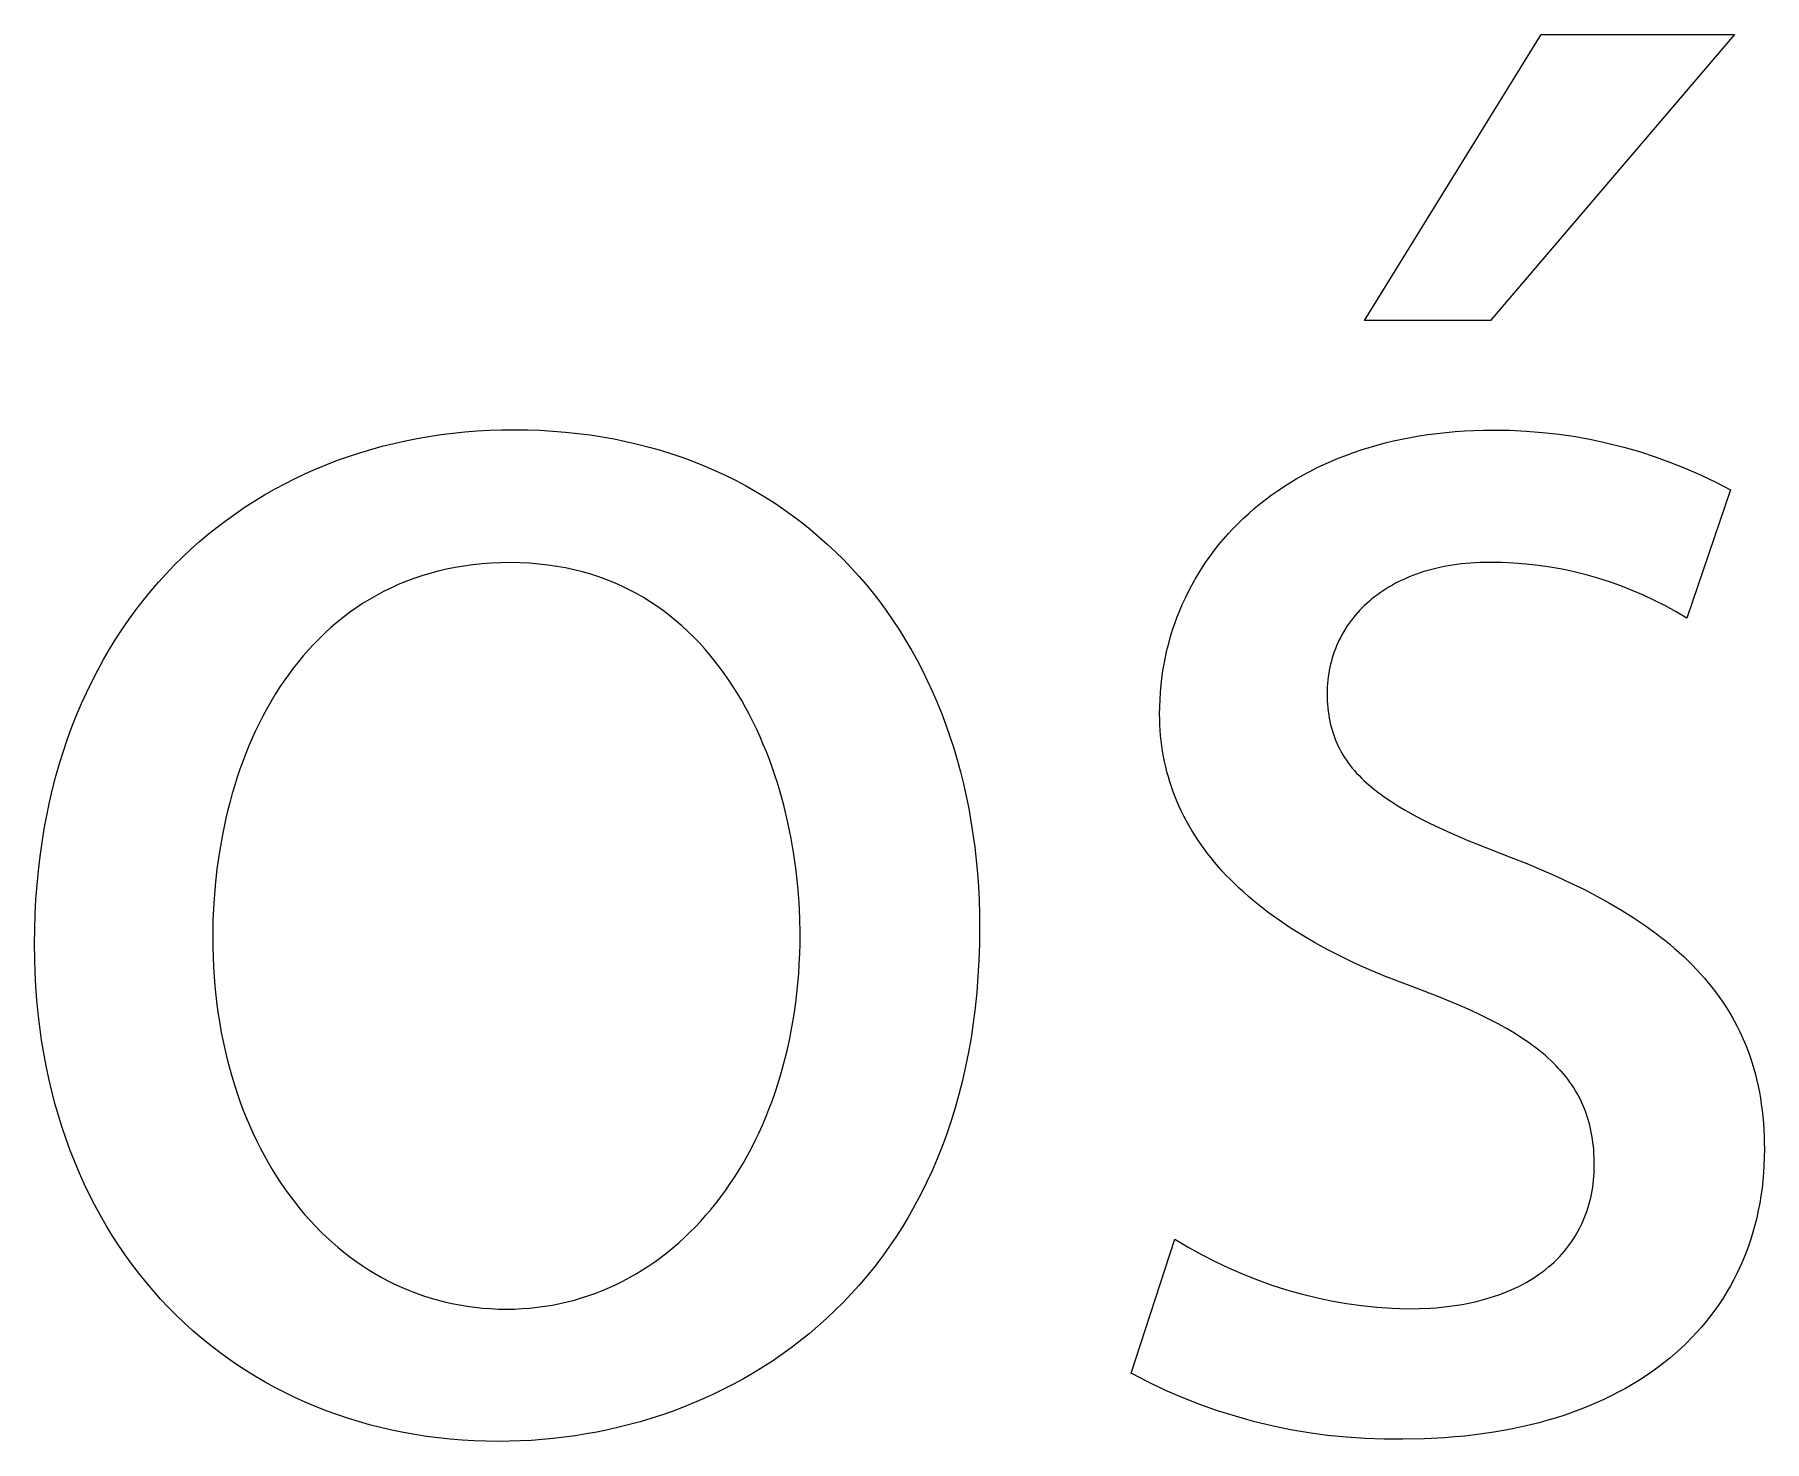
# Model space of a CAD drawing. Header units: millimetres. Extents: x 1348 to 6197, y -150 to 3238.
# Drawn here: x 4979.43 to 5021.46, y -69.18 to -35.01 of the extents above; entities that cross this region are included whole.
import ezdxf

# ---------------------------------------------------------------- set-up
doc = ezdxf.new("R2010")
doc.units = ezdxf.units.MM
doc.header["$MEASUREMENT"] = 0
doc.layers.add('Domyślny', color=7, linetype='Continuous', true_color=0x000000)

msp = doc.modelspace()

# ---------------------------------------------------------------- linework, layer by layer
at = {"layer": 'Domyślny', "color": 18, "lineweight": 15, "true_color": 0x000000}
for p, q in [((5011.744, -41.951), (5016.039, -35.007)), ((5020.738, -35.007), (5014.812, -41.951)), ((5016.039, -35.007), (5020.738, -35.007)), ((5014.812, -41.951), (5011.744, -41.951)), ((4987.88, -45.008), (4988.159, -44.939)), ((4988.159, -44.939), (4988.441, -44.876)), ((4988.441, -44.876), (4988.726, -44.819)), ((4988.726, -44.819), (4989.013, -44.77)), ((4989.013, -44.77), (4989.303, -44.726)), ((4989.303, -44.726), (4989.595, -44.69)), ((4989.595, -44.69), (4989.89, -44.659)), ((4989.89, -44.659), (4990.187, -44.636)), ((4990.187, -44.636), (4990.486, -44.619)), ((4990.486, -44.619), (4990.787, -44.609)), ((4990.787, -44.609), (4991.09, -44.606)), ((4991.09, -44.606), (4991.405, -44.609)), ((4991.405, -44.609), (4991.717, -44.62)), ((4991.717, -44.62), (4992.025, -44.638)), ((4992.025, -44.638), (4992.33, -44.662)), ((4992.33, -44.662), (4992.631, -44.694)), ((4992.631, -44.694), (4992.929, -44.733)), ((4992.929, -44.733), (4993.223, -44.778)), ((4993.223, -44.778), (4993.514, -44.831)), ((4993.514, -44.831), (4993.801, -44.889)), ((4993.801, -44.889), (4994.085, -44.955)), ((4994.085, -44.955), (4994.364, -45.027)), ((5012.053, -44.98), (5012.251, -44.928)), ((5012.251, -44.928), (5012.453, -44.879)), ((5012.453, -44.879), (5012.658, -44.834)), ((5012.658, -44.834), (5012.866, -44.793)), ((5012.866, -44.793), (5013.077, -44.757)), ((5013.077, -44.757), (5013.291, -44.724)), ((5013.291, -44.724), (5013.509, -44.695)), ((5013.509, -44.695), (5013.729, -44.671)), ((5013.729, -44.671), (5013.952, -44.651)), ((5013.952, -44.651), (5014.179, -44.636)), ((5014.179, -44.636), (5014.408, -44.624)), ((5014.408, -44.624), (5014.641, -44.618)), ((5014.641, -44.618), (5014.876, -44.615)), ((5014.876, -44.615), (5015.277, -44.62)), ((5015.277, -44.62), (5015.677, -44.638)), ((5015.677, -44.638), (5016.076, -44.67)), ((5016.076, -44.67), (5016.474, -44.715)), ((5016.474, -44.715), (5016.871, -44.773)), ((5016.871, -44.773), (5017.265, -44.845)), ((5017.265, -44.845), (5017.656, -44.93)), ((5017.656, -44.93), (5018.045, -45.028)), ((4986.53, -45.45), (4986.794, -45.349)), ((4986.794, -45.349), (4987.061, -45.254)), ((4987.061, -45.254), (4987.331, -45.166)), ((4987.331, -45.166), (4987.604, -45.084)), ((4987.604, -45.084), (4987.88, -45.008)), ((4994.364, -45.027), (4994.64, -45.106)), ((4994.64, -45.106), (4994.912, -45.191)), ((4994.912, -45.191), (4995.18, -45.283)), ((4995.18, -45.283), (4995.444, -45.381)), ((4995.444, -45.381), (4995.704, -45.485)), ((5010.757, -45.453), (5010.932, -45.375)), ((5010.932, -45.375), (5011.11, -45.3)), ((5011.11, -45.3), (5011.292, -45.229)), ((5011.292, -45.229), (5011.478, -45.161)), ((5011.478, -45.161), (5011.666, -45.097)), ((5011.666, -45.097), (5011.858, -45.037)), ((5011.858, -45.037), (5012.053, -44.98)), ((5018.045, -45.028), (5018.43, -45.139)), ((5018.43, -45.139), (5018.81, -45.262)), ((5018.81, -45.262), (5019.187, -45.399)), ((4985.51, -45.917), (4985.76, -45.791)), ((4985.76, -45.791), (4986.013, -45.671)), ((4986.013, -45.671), (4986.27, -45.558)), ((4986.27, -45.558), (4986.53, -45.45)), ((4995.704, -45.485), (4995.96, -45.595)), ((4995.96, -45.595), (4996.212, -45.712)), ((4996.212, -45.712), (4996.46, -45.835)), ((5009.933, -45.896), (5010.09, -45.801)), ((5010.09, -45.801), (5010.252, -45.709)), ((5010.252, -45.709), (5010.417, -45.62)), ((5010.417, -45.62), (5010.585, -45.535)), ((5010.585, -45.535), (5010.757, -45.453)), ((5019.187, -45.399), (5019.559, -45.548)), ((5019.559, -45.548), (5019.925, -45.709)), ((5019.925, -45.709), (5020.286, -45.883)), ((4984.783, -46.332), (4985.022, -46.188)), ((4985.022, -46.188), (4985.264, -46.049)), ((4985.264, -46.049), (4985.51, -45.917)), ((4996.46, -45.835), (4996.703, -45.963)), ((4996.703, -45.963), (4996.942, -46.098)), ((4996.942, -46.098), (4997.177, -46.239)), ((5009.337, -46.307), (5009.48, -46.199)), ((5009.48, -46.199), (5009.627, -46.095)), ((5009.627, -46.095), (5009.778, -45.994)), ((5009.778, -45.994), (5009.933, -45.896)), ((5020.641, -46.069), (5019.576, -49.185)), ((5020.286, -45.883), (5020.641, -46.069)), ((4984.092, -46.801), (4984.318, -46.639)), ((4984.318, -46.639), (4984.549, -46.482)), ((4984.549, -46.482), (4984.783, -46.332)), ((4997.177, -46.239), (4997.407, -46.385)), ((4997.407, -46.385), (4997.633, -46.538)), ((4997.633, -46.538), (4997.855, -46.696)), ((5008.799, -46.765), (5008.928, -46.646)), ((5008.928, -46.646), (5009.061, -46.53)), ((5009.061, -46.53), (5009.197, -46.417)), ((5009.197, -46.417), (5009.337, -46.307)), ((4983.653, -47.144), (4983.87, -46.97)), ((4983.87, -46.97), (4984.092, -46.801)), ((4997.855, -46.696), (4998.071, -46.86)), ((4998.071, -46.86), (4998.284, -47.029)), ((4998.284, -47.029), (4998.491, -47.204)), ((5008.435, -47.137), (5008.552, -47.01)), ((5008.552, -47.01), (5008.674, -46.886)), ((5008.674, -46.886), (5008.799, -46.765)), ((4983.23, -47.51), (4983.439, -47.324)), ((4983.439, -47.324), (4983.653, -47.144)), ((4998.491, -47.204), (4998.694, -47.384)), ((4998.694, -47.384), (4998.892, -47.57)), ((5008.105, -47.532), (5008.211, -47.398)), ((5008.211, -47.398), (5008.321, -47.266)), ((5008.321, -47.266), (5008.435, -47.137)), ((4982.632, -48.103), (4982.827, -47.9)), ((4982.827, -47.9), (4983.026, -47.702)), ((4983.026, -47.702), (4983.23, -47.51)), ((4990.082, -47.889), (4989.864, -47.918)), ((4990.304, -47.865), (4990.082, -47.889)), ((4990.53, -47.849), (4990.304, -47.865)), ((4990.759, -47.839), (4990.53, -47.849)), ((4990.994, -47.835), (4990.759, -47.839)), ((4991.228, -47.839), (4990.994, -47.835)), ((4991.458, -47.85), (4991.228, -47.839)), ((4991.684, -47.868), (4991.458, -47.85)), ((4991.906, -47.893), (4991.684, -47.868)), ((4992.122, -47.925), (4991.906, -47.893)), ((4998.892, -47.57), (4999.085, -47.762)), ((4999.085, -47.762), (4999.273, -47.958)), ((5007.809, -47.948), (5007.904, -47.807)), ((5007.904, -47.807), (5008.002, -47.668)), ((5008.002, -47.668), (5008.105, -47.532)), ((5013.783, -47.912), (5013.68, -47.931)), ((5013.887, -47.895), (5013.783, -47.912)), ((5013.993, -47.879), (5013.887, -47.895)), ((5014.1, -47.866), (5013.993, -47.879)), ((5014.209, -47.855), (5014.1, -47.866)), ((5014.32, -47.845), (5014.209, -47.855)), ((5014.433, -47.838), (5014.32, -47.845)), ((5014.547, -47.833), (5014.433, -47.838)), ((5014.662, -47.83), (5014.547, -47.833)), ((5014.78, -47.829), (5014.662, -47.83)), ((5015.077, -47.832), (5014.78, -47.829)), ((5015.373, -47.845), (5015.077, -47.832)), ((5015.67, -47.868), (5015.373, -47.845)), ((5015.965, -47.901), (5015.67, -47.868)), ((5016.259, -47.943), (5015.965, -47.901)), ((4982.257, -48.527), (4982.442, -48.312)), ((4982.442, -48.312), (4982.632, -48.103)), ((4988.455, -48.294), (4988.27, -48.37)), ((4988.644, -48.223), (4988.455, -48.294)), ((4988.838, -48.157), (4988.644, -48.223)), ((4989.035, -48.098), (4988.838, -48.157)), ((4989.236, -48.044), (4989.035, -48.098)), ((4989.442, -47.996), (4989.236, -48.044)), ((4989.651, -47.954), (4989.442, -47.996)), ((4989.864, -47.918), (4989.651, -47.954)), ((4992.335, -47.963), (4992.122, -47.925)), ((4992.543, -48.008), (4992.335, -47.963)), ((4992.747, -48.059), (4992.543, -48.008)), ((4992.947, -48.117), (4992.747, -48.059)), ((4993.142, -48.181), (4992.947, -48.117)), ((4993.333, -48.251), (4993.142, -48.181)), ((4993.52, -48.326), (4993.333, -48.251)), ((4993.703, -48.408), (4993.52, -48.326)), ((4999.273, -47.958), (4999.457, -48.16)), ((4999.457, -48.16), (4999.635, -48.367)), ((5007.55, -48.384), (5007.632, -48.237)), ((5007.632, -48.237), (5007.719, -48.091)), ((5007.719, -48.091), (5007.809, -47.948)), ((5012.504, -48.337), (5012.426, -48.38)), ((5012.584, -48.296), (5012.504, -48.337)), ((5012.666, -48.257), (5012.584, -48.296)), ((5012.749, -48.219), (5012.666, -48.257)), ((5012.835, -48.182), (5012.749, -48.219)), ((5012.922, -48.147), (5012.835, -48.182)), ((5013.011, -48.114), (5012.922, -48.147)), ((5013.101, -48.083), (5013.011, -48.114)), ((5013.193, -48.053), (5013.101, -48.083)), ((5013.287, -48.025), (5013.193, -48.053)), ((5013.383, -47.999), (5013.287, -48.025)), ((5013.48, -47.974), (5013.383, -47.999)), ((5013.58, -47.952), (5013.48, -47.974)), ((5013.68, -47.931), (5013.58, -47.952)), ((5016.551, -47.995), (5016.259, -47.943)), ((5016.842, -48.057), (5016.551, -47.995)), ((5017.13, -48.128), (5016.842, -48.057)), ((5017.416, -48.209), (5017.13, -48.128)), ((5017.699, -48.299), (5017.416, -48.209)), ((5017.979, -48.399), (5017.699, -48.299)), ((4981.902, -48.974), (4982.077, -48.748)), ((4982.077, -48.748), (4982.257, -48.527)), ((4987.568, -48.729), (4987.403, -48.831)), ((4987.738, -48.631), (4987.568, -48.729)), ((4987.911, -48.539), (4987.738, -48.631)), ((4988.088, -48.452), (4987.911, -48.539)), ((4988.27, -48.37), (4988.088, -48.452)), ((4993.881, -48.495), (4993.703, -48.408)), ((4994.056, -48.587), (4993.881, -48.495)), ((4994.226, -48.684), (4994.056, -48.587)), ((4994.392, -48.787), (4994.226, -48.684)), ((4999.635, -48.367), (4999.808, -48.58)), ((4999.808, -48.58), (4999.977, -48.797)), ((5007.326, -48.839), (5007.396, -48.686)), ((5007.396, -48.686), (5007.471, -48.534)), ((5007.471, -48.534), (5007.55, -48.384)), ((5011.929, -48.718), (5011.865, -48.771)), ((5011.994, -48.665), (5011.929, -48.718)), ((5012.062, -48.614), (5011.994, -48.665)), ((5012.131, -48.565), (5012.062, -48.614)), ((5012.202, -48.516), (5012.131, -48.565)), ((5012.275, -48.469), (5012.202, -48.516)), ((5012.349, -48.424), (5012.275, -48.469)), ((5012.426, -48.38), (5012.349, -48.424)), ((5018.255, -48.508), (5017.979, -48.399)), ((5018.528, -48.626), (5018.255, -48.508)), ((5018.797, -48.752), (5018.528, -48.626)), ((5019.061, -48.888), (5018.797, -48.752)), ((4981.732, -49.206), (4981.902, -48.974)), ((4986.929, -49.166), (4986.779, -49.287)), ((4987.083, -49.05), (4986.929, -49.166)), ((4987.241, -48.938), (4987.083, -49.05)), ((4987.403, -48.831), (4987.241, -48.938)), ((4994.554, -48.895), (4994.392, -48.787)), ((4994.712, -49.008), (4994.554, -48.895)), ((4994.866, -49.125), (4994.712, -49.008)), ((4995.016, -49.247), (4994.866, -49.125)), ((4999.977, -48.797), (5000.14, -49.019)), ((5000.14, -49.019), (5000.297, -49.246)), ((5007.139, -49.31), (5007.197, -49.151)), ((5007.197, -49.151), (5007.26, -48.994)), ((5007.26, -48.994), (5007.326, -48.839)), ((5011.521, -49.119), (5011.471, -49.181)), ((5011.574, -49.058), (5011.521, -49.119)), ((5011.628, -48.998), (5011.574, -49.058)), ((5011.685, -48.94), (5011.628, -48.998)), ((5011.743, -48.882), (5011.685, -48.94)), ((5011.803, -48.826), (5011.743, -48.882)), ((5011.865, -48.771), (5011.803, -48.826)), ((5019.321, -49.032), (5019.061, -48.888)), ((5019.576, -49.185), (5019.321, -49.032)), ((4981.409, -49.687), (4981.568, -49.444)), ((4981.568, -49.444), (4981.732, -49.206)), ((4986.491, -49.542), (4986.352, -49.675)), ((4986.633, -49.412), (4986.491, -49.542)), ((4986.779, -49.287), (4986.633, -49.412)), ((4995.162, -49.373), (4995.016, -49.247)), ((4995.304, -49.504), (4995.162, -49.373)), ((4995.442, -49.639), (4995.304, -49.504)), ((5000.297, -49.246), (5000.45, -49.479)), ((5000.45, -49.479), (5000.597, -49.716)), ((5007.035, -49.633), (5007.085, -49.471)), ((5007.085, -49.471), (5007.139, -49.31)), ((5011.207, -49.574), (5011.169, -49.643)), ((5011.246, -49.506), (5011.207, -49.574)), ((5011.287, -49.439), (5011.246, -49.506)), ((5011.33, -49.373), (5011.287, -49.439)), ((5011.375, -49.308), (5011.33, -49.373)), ((5011.422, -49.244), (5011.375, -49.308)), ((5011.471, -49.181), (5011.422, -49.244)), ((4981.107, -50.189), (4981.255, -49.935)), ((4981.255, -49.935), (4981.409, -49.687)), ((4986.086, -49.955), (4985.959, -50.1)), ((4986.217, -49.813), (4986.086, -49.955)), ((4986.352, -49.675), (4986.217, -49.813)), ((4995.577, -49.778), (4995.442, -49.639)), ((4995.707, -49.92), (4995.577, -49.778)), ((4995.833, -50.067), (4995.707, -49.92)), ((5000.597, -49.716), (5000.739, -49.958)), ((5000.739, -49.958), (5000.876, -50.204)), ((5006.911, -50.129), (5006.948, -49.962)), ((5006.948, -49.962), (5006.99, -49.797)), ((5006.99, -49.797), (5007.035, -49.633)), ((5011.013, -50.001), (5010.987, -50.075)), ((5011.04, -49.928), (5011.013, -50.001)), ((5011.069, -49.855), (5011.04, -49.928)), ((5011.101, -49.784), (5011.069, -49.855)), ((5011.134, -49.713), (5011.101, -49.784)), ((5011.169, -49.643), (5011.134, -49.713)), ((4980.965, -50.449), (4981.107, -50.189)), ((4985.715, -50.402), (4985.599, -50.558)), ((4985.835, -50.249), (4985.715, -50.402)), ((4985.959, -50.1), (4985.835, -50.249)), ((4995.956, -50.217), (4995.833, -50.067)), ((4996.075, -50.371), (4995.956, -50.217)), ((4996.19, -50.528), (4996.075, -50.371)), ((5000.876, -50.204), (5001.006, -50.455)), ((5006.85, -50.467), (5006.878, -50.298)), ((5006.878, -50.298), (5006.911, -50.129)), ((5010.905, -50.377), (5010.89, -50.454)), ((5010.923, -50.301), (5010.905, -50.377)), ((5010.942, -50.225), (5010.923, -50.301)), ((5010.964, -50.149), (5010.942, -50.225)), ((5010.987, -50.075), (5010.964, -50.149)), ((4980.697, -50.984), (4980.828, -50.713)), ((4980.828, -50.713), (4980.965, -50.449)), ((4985.487, -50.718), (4985.378, -50.88)), ((4985.599, -50.558), (4985.487, -50.718)), ((4996.302, -50.688), (4996.19, -50.528)), ((4996.409, -50.851), (4996.302, -50.688)), ((4996.513, -51.017), (4996.409, -50.851)), ((5001.006, -50.455), (5001.132, -50.711)), ((5001.132, -50.711), (5001.252, -50.971)), ((5006.79, -50.984), (5006.806, -50.81)), ((5006.806, -50.81), (5006.826, -50.638)), ((5006.826, -50.638), (5006.85, -50.467)), ((5010.844, -50.849), (5010.84, -50.929)), ((5010.849, -50.769), (5010.844, -50.849)), ((5010.856, -50.689), (5010.849, -50.769)), ((5010.865, -50.611), (5010.856, -50.689)), ((5010.877, -50.532), (5010.865, -50.611)), ((5010.89, -50.454), (5010.877, -50.532)), ((4980.453, -51.54), (4980.572, -51.259)), ((4980.572, -51.259), (4980.697, -50.984)), ((4985.172, -51.215), (4985.074, -51.387)), ((4985.273, -51.046), (4985.172, -51.215)), ((4985.378, -50.88), (4985.273, -51.046)), ((4996.613, -51.186), (4996.513, -51.017)), ((4996.71, -51.357), (4996.613, -51.186)), ((5001.252, -50.971), (5001.366, -51.236)), ((5001.366, -51.236), (5001.474, -51.505)), ((5006.772, -51.334), (5006.779, -51.158)), ((5006.779, -51.158), (5006.79, -50.984)), ((5010.84, -50.929), (5010.839, -51.01)), ((5010.839, -51.01), (5010.84, -51.101)), ((5010.84, -51.101), (5010.844, -51.19)), ((5010.844, -51.19), (5010.849, -51.278)), ((5010.849, -51.278), (5010.856, -51.364)), ((4980.34, -51.827), (4980.453, -51.54)), ((4984.98, -51.562), (4984.89, -51.74)), ((4985.074, -51.387), (4984.98, -51.562)), ((4996.803, -51.531), (4996.71, -51.357)), ((4996.892, -51.707), (4996.803, -51.531)), ((5001.474, -51.505), (5001.577, -51.779)), ((5006.77, -51.51), (5006.772, -51.334)), ((5006.772, -51.642), (5006.77, -51.51)), ((5006.776, -51.773), (5006.772, -51.642)), ((5010.856, -51.364), (5010.866, -51.449)), ((5010.866, -51.449), (5010.877, -51.532)), ((5010.877, -51.532), (5010.891, -51.614)), ((5010.891, -51.614), (5010.906, -51.695)), ((5010.906, -51.695), (5010.924, -51.774)), ((4980.133, -52.415), (4980.234, -52.118)), ((4980.234, -52.118), (4980.34, -51.827)), ((4984.72, -52.102), (4984.64, -52.287)), ((4984.803, -51.92), (4984.72, -52.102)), ((4984.89, -51.74), (4984.803, -51.92)), ((4996.978, -51.886), (4996.892, -51.707)), ((4997.06, -52.067), (4996.978, -51.886)), ((4997.139, -52.249), (4997.06, -52.067)), ((5001.577, -51.779), (5001.674, -52.057)), ((5001.674, -52.057), (5001.765, -52.339)), ((5006.783, -51.902), (5006.776, -51.773)), ((5006.793, -52.032), (5006.783, -51.902)), ((5006.807, -52.16), (5006.793, -52.032)), ((5010.924, -51.774), (5010.944, -51.852)), ((5010.944, -51.852), (5010.966, -51.928)), ((5010.966, -51.928), (5010.991, -52.004)), ((5010.991, -52.004), (5011.017, -52.078)), ((5011.017, -52.078), (5011.046, -52.151)), ((4980.039, -52.717), (4980.133, -52.415)), ((4984.564, -52.475), (4984.491, -52.664)), ((4984.64, -52.287), (4984.564, -52.475)), ((4997.214, -52.433), (4997.139, -52.249)), ((4997.286, -52.619), (4997.214, -52.433)), ((5001.765, -52.339), (5001.85, -52.625)), ((5006.823, -52.288), (5006.807, -52.16)), ((5006.842, -52.415), (5006.823, -52.288)), ((5006.864, -52.541), (5006.842, -52.415)), ((5006.889, -52.667), (5006.864, -52.541)), ((5011.046, -52.151), (5011.076, -52.223)), ((5011.076, -52.223), (5011.109, -52.294)), ((5011.109, -52.294), (5011.144, -52.364)), ((5011.144, -52.364), (5011.181, -52.432)), ((5011.181, -52.432), (5011.221, -52.5)), ((5011.221, -52.5), (5011.262, -52.567)), ((4979.951, -53.024), (4980.039, -52.717)), ((4984.422, -52.855), (4984.357, -53.049)), ((4984.491, -52.664), (4984.422, -52.855)), ((4997.354, -52.807), (4997.286, -52.619)), ((4997.419, -52.996), (4997.354, -52.807)), ((5001.85, -52.625), (5001.929, -52.916)), ((5001.929, -52.916), (5002.002, -53.21)), ((5006.917, -52.792), (5006.889, -52.667)), ((5006.947, -52.916), (5006.917, -52.792)), ((5006.981, -53.039), (5006.947, -52.916)), ((5011.262, -52.567), (5011.306, -52.632)), ((5011.306, -52.632), (5011.352, -52.697)), ((5011.352, -52.697), (5011.4, -52.761)), ((5011.4, -52.761), (5011.45, -52.824)), ((5011.45, -52.824), (5011.502, -52.886)), ((5011.502, -52.886), (5011.557, -52.948)), ((5011.557, -52.948), (5011.614, -53.008)), ((4979.795, -53.654), (4979.87, -53.337)), ((4979.87, -53.337), (4979.951, -53.024)), ((4984.295, -53.244), (4984.236, -53.441)), ((4984.357, -53.049), (4984.295, -53.244)), ((4997.481, -53.186), (4997.419, -52.996)), ((4997.539, -53.377), (4997.481, -53.186)), ((4997.645, -53.762), (4997.539, -53.377)), ((5002.002, -53.21), (5002.069, -53.509)), ((5007.018, -53.162), (5006.981, -53.039)), ((5007.058, -53.283), (5007.018, -53.162)), ((5007.101, -53.404), (5007.058, -53.283)), ((5011.614, -53.008), (5011.673, -53.068)), ((5011.673, -53.068), (5011.734, -53.127)), ((5011.734, -53.127), (5011.798, -53.186)), ((5011.798, -53.186), (5011.863, -53.244)), ((5011.863, -53.244), (5011.931, -53.301)), ((5011.931, -53.301), (5012.002, -53.358)), ((5012.002, -53.358), (5012.074, -53.414)), ((4979.727, -53.977), (4979.795, -53.654)), ((4984.181, -53.639), (4984.129, -53.839)), ((4984.236, -53.441), (4984.181, -53.639)), ((4997.738, -54.15), (4997.645, -53.762)), ((5002.069, -53.509), (5002.13, -53.811)), ((5007.147, -53.524), (5007.101, -53.404)), ((5007.195, -53.643), (5007.147, -53.524)), ((5007.247, -53.762), (5007.195, -53.643)), ((5007.302, -53.879), (5007.247, -53.762)), ((5012.074, -53.414), (5012.149, -53.469)), ((5012.149, -53.469), (5012.226, -53.524)), ((5012.226, -53.524), (5012.386, -53.633)), ((5012.386, -53.633), (5012.556, -53.741)), ((5012.556, -53.741), (5012.735, -53.847)), ((4979.666, -54.305), (4979.727, -53.977)), ((4984.081, -54.041), (4983.995, -54.447)), ((4984.129, -53.839), (4984.081, -54.041)), ((4997.817, -54.539), (4997.738, -54.15)), ((5002.13, -53.811), (5002.185, -54.118)), ((5002.185, -54.118), (5002.234, -54.428)), ((5007.36, -53.996), (5007.302, -53.879)), ((5007.421, -54.112), (5007.36, -53.996)), ((5007.485, -54.227), (5007.421, -54.112)), ((5012.735, -53.847), (5012.923, -53.952)), ((5012.923, -53.952), (5013.12, -54.056)), ((5013.12, -54.056), (5013.326, -54.16)), ((5013.326, -54.16), (5013.766, -54.366)), ((4979.565, -54.975), (4979.612, -54.637)), ((4979.612, -54.637), (4979.666, -54.305)), ((4983.995, -54.447), (4983.923, -54.858)), ((4997.884, -54.929), (4997.817, -54.539)), ((5002.234, -54.428), (5002.276, -54.742)), ((5007.552, -54.341), (5007.485, -54.227)), ((5007.622, -54.454), (5007.552, -54.341)), ((5007.695, -54.567), (5007.622, -54.454)), ((5007.771, -54.678), (5007.695, -54.567)), ((5013.766, -54.366), (5014.244, -54.573)), ((5014.244, -54.573), (5015.312, -54.998)), ((4979.524, -55.318), (4979.565, -54.975)), ((4983.923, -54.858), (4983.863, -55.272)), ((4997.939, -55.318), (4997.884, -54.929)), ((5002.276, -54.742), (5002.312, -55.059)), ((5002.312, -55.059), (5002.341, -55.38)), ((5007.85, -54.789), (5007.771, -54.678)), ((5007.932, -54.898), (5007.85, -54.789)), ((5008.018, -55.007), (5007.932, -54.898)), ((5008.106, -55.115), (5008.018, -55.007)), ((5015.312, -54.998), (5015.688, -55.147)), ((4979.491, -55.665), (4979.524, -55.318)), ((4983.863, -55.272), (4983.818, -55.688)), ((4997.981, -55.705), (4997.939, -55.318)), ((5002.341, -55.38), (5002.364, -55.705)), ((5008.197, -55.222), (5008.106, -55.115)), ((5008.292, -55.327), (5008.197, -55.222)), ((5008.39, -55.432), (5008.292, -55.327)), ((5008.491, -55.536), (5008.39, -55.432)), ((5015.688, -55.147), (5016.052, -55.298)), ((5016.052, -55.298), (5016.404, -55.452)), ((5016.404, -55.452), (5016.745, -55.61)), ((4979.465, -56.018), (4979.491, -55.665)), ((4983.818, -55.688), (4983.785, -56.106)), ((4998.011, -56.09), (4997.981, -55.705)), ((5002.364, -55.705), (5002.381, -56.034)), ((5008.594, -55.639), (5008.491, -55.536)), ((5008.701, -55.741), (5008.594, -55.639)), ((5008.812, -55.842), (5008.701, -55.741)), ((5008.925, -55.942), (5008.812, -55.842)), ((5016.745, -55.61), (5017.074, -55.771)), ((5017.074, -55.771), (5017.391, -55.935)), ((4979.447, -56.375), (4979.465, -56.018)), ((4983.785, -56.106), (4983.766, -56.524)), ((4998.028, -56.47), (4998.011, -56.09)), ((5002.381, -56.034), (5002.391, -56.365)), ((5009.041, -56.041), (5008.925, -55.942)), ((5009.161, -56.139), (5009.041, -56.041)), ((5009.283, -56.236), (5009.161, -56.139)), ((5009.409, -56.332), (5009.283, -56.236)), ((5017.391, -55.935), (5017.697, -56.104)), ((5017.697, -56.104), (5017.99, -56.276)), ((5017.99, -56.276), (5018.272, -56.453)), ((4979.432, -57.104), (4979.435, -56.737)), ((4979.435, -56.737), (4979.447, -56.375)), ((4983.766, -56.524), (4983.759, -56.943)), ((4998.034, -56.846), (4998.028, -56.47)), ((5002.394, -56.7), (5002.39, -57.104)), ((5002.391, -56.365), (5002.394, -56.7)), ((5009.67, -56.521), (5009.409, -56.332)), ((5009.944, -56.705), (5009.67, -56.521)), ((5010.231, -56.885), (5009.944, -56.705)), ((5018.272, -56.453), (5018.543, -56.634)), ((5018.543, -56.634), (5018.801, -56.82)), ((4979.435, -57.45), (4979.432, -57.104)), ((4983.759, -56.943), (4983.761, -57.182)), ((4998.025, -57.338), (4998.032, -57.093)), ((4998.032, -57.093), (4998.034, -56.846)), ((5002.39, -57.104), (5002.377, -57.501)), ((5010.53, -57.061), (5010.231, -56.885)), ((5010.842, -57.233), (5010.53, -57.061)), ((5018.801, -56.82), (5018.926, -56.914)), ((5018.926, -56.914), (5019.047, -57.01)), ((5019.047, -57.01), (5019.166, -57.107)), ((5019.166, -57.107), (5019.282, -57.205)), ((4979.446, -57.791), (4979.435, -57.45)), ((4983.761, -57.182), (4983.768, -57.42)), ((4983.768, -57.42), (4983.779, -57.656)), ((4997.999, -57.821), (4998.014, -57.581)), ((4998.014, -57.581), (4998.025, -57.338)), ((5002.377, -57.501), (5002.355, -57.89)), ((5011.167, -57.399), (5010.842, -57.233)), ((5011.505, -57.562), (5011.167, -57.399)), ((5011.856, -57.719), (5011.505, -57.562)), ((5019.282, -57.205), (5019.395, -57.305)), ((5019.395, -57.305), (5019.505, -57.406)), ((5019.505, -57.406), (5019.612, -57.508)), ((5019.612, -57.508), (5019.716, -57.611)), ((4979.464, -58.128), (4979.446, -57.791)), ((4983.779, -57.656), (4983.793, -57.89)), ((4983.793, -57.89), (4983.813, -58.122)), ((4997.979, -58.059), (4997.999, -57.821)), ((5002.355, -57.89), (5002.325, -58.272)), ((5012.22, -57.872), (5011.856, -57.719)), ((5012.597, -58.02), (5012.22, -57.872)), ((5019.716, -57.611), (5019.817, -57.716)), ((5019.817, -57.716), (5019.915, -57.822)), ((5019.915, -57.822), (5020.01, -57.93)), ((5020.01, -57.93), (5020.102, -58.039)), ((4979.488, -58.461), (4979.464, -58.128)), ((4983.813, -58.122), (4983.836, -58.352)), ((4983.836, -58.352), (4983.863, -58.58)), ((4997.927, -58.528), (4997.955, -58.295)), ((4997.955, -58.295), (4997.979, -58.059)), ((5002.325, -58.272), (5002.287, -58.648)), ((5012.987, -58.163), (5012.597, -58.02)), ((5013.555, -58.381), (5012.987, -58.163)), ((5014.078, -58.599), (5013.555, -58.381)), ((5020.102, -58.039), (5020.191, -58.15)), ((5020.191, -58.15), (5020.277, -58.261)), ((5020.277, -58.261), (5020.36, -58.375)), ((5020.36, -58.375), (5020.44, -58.49)), ((4979.52, -58.79), (4979.488, -58.461)), ((4979.558, -59.115), (4979.52, -58.79)), ((4983.863, -58.58), (4983.894, -58.805)), ((4983.894, -58.805), (4983.93, -59.028)), ((4997.858, -58.987), (4997.894, -58.758)), ((4997.894, -58.758), (4997.927, -58.528)), ((5002.287, -58.648), (5002.24, -59.016)), ((5014.323, -58.709), (5014.078, -58.599)), ((5014.557, -58.819), (5014.323, -58.709)), ((5014.781, -58.93), (5014.557, -58.819)), ((5020.44, -58.49), (5020.517, -58.607)), ((5020.517, -58.607), (5020.591, -58.725)), ((5020.591, -58.725), (5020.662, -58.844)), ((5020.662, -58.844), (5020.73, -58.966)), ((4979.603, -59.435), (4979.558, -59.115)), ((4983.93, -59.028), (4983.969, -59.249)), ((4983.969, -59.249), (4984.012, -59.467)), ((4997.773, -59.435), (4997.817, -59.212)), ((4997.817, -59.212), (4997.858, -58.987)), ((5002.24, -59.016), (5002.186, -59.377)), ((5014.994, -59.042), (5014.781, -58.93)), ((5015.197, -59.155), (5014.994, -59.042)), ((5015.39, -59.269), (5015.197, -59.155)), ((5020.73, -58.966), (5020.795, -59.089)), ((5020.795, -59.089), (5020.857, -59.213)), ((5020.857, -59.213), (5020.917, -59.339)), ((4979.655, -59.751), (4979.603, -59.435)), ((4984.012, -59.467), (4984.06, -59.683)), ((4984.06, -59.683), (4984.111, -59.896)), ((4997.672, -59.872), (4997.724, -59.655)), ((4997.724, -59.655), (4997.773, -59.435)), ((5002.186, -59.377), (5002.124, -59.731)), ((5015.573, -59.385), (5015.39, -59.269)), ((5015.745, -59.502), (5015.573, -59.385)), ((5015.828, -59.562), (5015.745, -59.502)), ((5015.908, -59.621), (5015.828, -59.562)), ((5015.986, -59.682), (5015.908, -59.621)), ((5016.062, -59.743), (5015.986, -59.682)), ((5020.917, -59.339), (5020.973, -59.467)), ((5020.973, -59.467), (5021.026, -59.597)), ((5021.026, -59.597), (5021.076, -59.729)), ((4979.713, -60.063), (4979.655, -59.751)), ((4979.778, -60.37), (4979.713, -60.063)), ((4984.111, -59.896), (4984.165, -60.106)), ((4984.165, -60.106), (4984.224, -60.314)), ((4997.555, -60.297), (4997.615, -60.086)), ((4997.615, -60.086), (4997.672, -59.872)), ((5002.054, -60.078), (5001.977, -60.419)), ((5002.124, -59.731), (5002.054, -60.078)), ((5016.135, -59.804), (5016.062, -59.743)), ((5016.205, -59.866), (5016.135, -59.804)), ((5016.274, -59.929), (5016.205, -59.866)), ((5016.34, -59.992), (5016.274, -59.929)), ((5016.404, -60.056), (5016.34, -59.992)), ((5016.465, -60.121), (5016.404, -60.056)), ((5021.076, -59.729), (5021.123, -59.862)), ((5021.123, -59.862), (5021.167, -59.997)), ((5021.167, -59.997), (5021.208, -60.134)), ((4979.849, -60.673), (4979.778, -60.37)), ((4984.224, -60.314), (4984.286, -60.519)), ((4984.286, -60.519), (4984.352, -60.722)), ((4997.423, -60.711), (4997.491, -60.506)), ((4997.491, -60.506), (4997.555, -60.297)), ((5001.977, -60.419), (5001.893, -60.752)), ((5016.524, -60.186), (5016.465, -60.121)), ((5016.581, -60.252), (5016.524, -60.186)), ((5016.636, -60.319), (5016.581, -60.252)), ((5016.688, -60.386), (5016.636, -60.319)), ((5016.739, -60.454), (5016.688, -60.386)), ((5016.787, -60.523), (5016.739, -60.454)), ((5016.833, -60.593), (5016.787, -60.523)), ((5021.208, -60.134), (5021.246, -60.272)), ((5021.246, -60.272), (5021.281, -60.413)), ((5021.281, -60.413), (5021.313, -60.555)), ((4979.927, -60.971), (4979.849, -60.673)), ((4984.352, -60.722), (4984.422, -60.921)), ((4984.422, -60.921), (4984.495, -61.118)), ((4997.277, -61.113), (4997.352, -60.914)), ((4997.352, -60.914), (4997.423, -60.711)), ((5001.893, -60.752), (5001.801, -61.078)), ((5016.877, -60.664), (5016.833, -60.593)), ((5016.918, -60.735), (5016.877, -60.664)), ((5016.958, -60.808), (5016.918, -60.735)), ((5016.995, -60.881), (5016.958, -60.808)), ((5017.03, -60.955), (5016.995, -60.881)), ((5021.313, -60.555), (5021.342, -60.699)), ((5021.342, -60.699), (5021.367, -60.846)), ((5021.367, -60.846), (5021.39, -60.994)), ((4980.01, -61.265), (4979.927, -60.971)), ((4980.1, -61.554), (4980.01, -61.265)), ((4984.495, -61.118), (4984.572, -61.312)), ((4984.572, -61.312), (4984.653, -61.502)), ((4997.116, -61.502), (4997.198, -61.309)), ((4997.198, -61.309), (4997.277, -61.113)), ((5001.801, -61.078), (5001.702, -61.398)), ((5017.064, -61.03), (5017.03, -60.955)), ((5017.095, -61.106), (5017.064, -61.03)), ((5017.124, -61.184), (5017.095, -61.106)), ((5017.151, -61.262), (5017.124, -61.184)), ((5017.177, -61.341), (5017.151, -61.262)), ((5017.2, -61.421), (5017.177, -61.341)), ((5021.39, -60.994), (5021.41, -61.144)), ((5021.41, -61.144), (5021.427, -61.296)), ((5021.427, -61.296), (5021.44, -61.45)), ((4980.196, -61.839), (4980.1, -61.554)), ((4984.653, -61.502), (4984.737, -61.69)), ((4984.737, -61.69), (4984.824, -61.874)), ((4996.941, -61.877), (4997.03, -61.691)), ((4997.03, -61.691), (4997.116, -61.502)), ((5001.596, -61.711), (5001.484, -62.017)), ((5001.702, -61.398), (5001.596, -61.711)), ((5017.221, -61.503), (5017.2, -61.421)), ((5017.241, -61.585), (5017.221, -61.503)), ((5017.258, -61.669), (5017.241, -61.585)), ((5017.273, -61.753), (5017.258, -61.669)), ((5017.287, -61.839), (5017.273, -61.753)), ((5021.44, -61.45), (5021.451, -61.606)), ((5021.451, -61.606), (5021.459, -61.765)), ((5021.459, -61.765), (5021.463, -61.925)), ((4980.298, -62.118), (4980.196, -61.839)), ((4980.406, -62.393), (4980.298, -62.118)), ((4984.824, -61.874), (4984.915, -62.055)), ((4984.915, -62.055), (4985.009, -62.233)), ((4996.753, -62.239), (4996.849, -62.06)), ((4996.849, -62.06), (4996.941, -61.877)), ((5001.484, -62.017), (5001.364, -62.316)), ((5017.299, -61.926), (5017.287, -61.839)), ((5017.309, -62.014), (5017.299, -61.926)), ((5017.317, -62.104), (5017.309, -62.014)), ((5017.323, -62.195), (5017.317, -62.104)), ((5017.327, -62.287), (5017.323, -62.195)), ((5021.465, -62.087), (5021.462, -62.28)), ((5021.463, -61.925), (5021.465, -62.087)), ((4980.52, -62.664), (4980.406, -62.393)), ((4985.009, -62.233), (4985.106, -62.408)), ((4985.106, -62.408), (4985.207, -62.579)), ((4985.207, -62.579), (4985.311, -62.747)), ((4996.445, -62.756), (4996.551, -62.588)), ((4996.551, -62.588), (4996.654, -62.415)), ((4996.654, -62.415), (4996.753, -62.239)), ((5001.239, -62.608), (5001.107, -62.894)), ((5001.364, -62.316), (5001.239, -62.608)), ((5017.33, -62.38), (5017.327, -62.287)), ((5017.327, -62.655), (5017.33, -62.566)), ((5017.331, -62.475), (5017.33, -62.38)), ((5017.33, -62.566), (5017.331, -62.475)), ((5021.455, -62.471), (5021.444, -62.66)), ((5021.462, -62.28), (5021.455, -62.471)), ((4980.639, -62.929), (4980.52, -62.664)), ((4980.764, -63.19), (4980.639, -62.929)), ((4985.311, -62.747), (4985.419, -62.911)), ((4985.419, -62.911), (4985.529, -63.071)), ((4996.225, -63.083), (4996.337, -62.921)), ((4996.337, -62.921), (4996.445, -62.756)), ((5001.107, -62.894), (5000.968, -63.173)), ((5017.279, -63.095), (5017.292, -63.009)), ((5017.292, -63.009), (5017.304, -62.921)), ((5017.304, -62.921), (5017.314, -62.833)), ((5017.314, -62.833), (5017.321, -62.745)), ((5017.321, -62.745), (5017.327, -62.655)), ((5021.407, -63.033), (5021.381, -63.216)), ((5021.428, -62.848), (5021.407, -63.033)), ((5021.444, -62.66), (5021.428, -62.848)), ((4980.895, -63.446), (4980.764, -63.19)), ((4981.031, -63.697), (4980.895, -63.446)), ((4985.529, -63.071), (4985.643, -63.228)), ((4985.643, -63.228), (4985.76, -63.382)), ((4985.76, -63.382), (4985.879, -63.531)), ((4995.87, -63.544), (4995.991, -63.394)), ((4995.991, -63.394), (4996.109, -63.24)), ((4996.109, -63.24), (4996.225, -63.083)), ((5000.824, -63.445), (5000.674, -63.711)), ((5000.968, -63.173), (5000.824, -63.445)), ((5017.176, -63.516), (5017.201, -63.434)), ((5017.201, -63.434), (5017.224, -63.35)), ((5017.224, -63.35), (5017.244, -63.266)), ((5017.244, -63.266), (5017.262, -63.181)), ((5017.262, -63.181), (5017.279, -63.095)), ((5021.351, -63.398), (5021.317, -63.577)), ((5021.381, -63.216), (5021.351, -63.398)), ((4981.173, -63.942), (4981.031, -63.697)), ((4985.879, -63.531), (4986.002, -63.677)), ((4986.002, -63.677), (4986.128, -63.819)), ((4986.128, -63.819), (4986.257, -63.956)), ((4995.49, -63.969), (4995.619, -63.831)), ((4995.619, -63.831), (4995.746, -63.689)), ((4995.746, -63.689), (4995.87, -63.544)), ((5000.674, -63.711), (5000.518, -63.97)), ((5017.02, -63.915), (5017.056, -63.837)), ((5017.056, -63.837), (5017.089, -63.759)), ((5017.089, -63.759), (5017.12, -63.679)), ((5017.12, -63.679), (5017.15, -63.598)), ((5017.15, -63.598), (5017.176, -63.516)), ((5021.277, -63.754), (5021.234, -63.929)), ((5021.317, -63.577), (5021.277, -63.754)), ((4981.32, -64.183), (4981.173, -63.942)), ((4981.473, -64.419), (4981.32, -64.183)), ((4986.257, -63.956), (4986.388, -64.09)), ((4986.388, -64.09), (4986.523, -64.22)), ((4986.523, -64.22), (4986.66, -64.346)), ((4995.084, -64.358), (4995.222, -64.233)), ((4995.222, -64.233), (4995.357, -64.103)), ((4995.357, -64.103), (4995.49, -63.969)), ((5000.356, -64.222), (5000.189, -64.468)), ((5000.518, -63.97), (5000.356, -64.222)), ((5006.076, -67.529), (5007.142, -64.267)), ((5007.142, -64.267), (5007.461, -64.461)), ((5016.76, -64.36), (5016.809, -64.289)), ((5016.809, -64.289), (5016.855, -64.216)), ((5016.855, -64.216), (5016.9, -64.143)), ((5016.9, -64.143), (5016.942, -64.068)), ((5016.942, -64.068), (5016.982, -63.992)), ((5016.982, -63.992), (5017.02, -63.915)), ((5021.133, -64.272), (5021.076, -64.441)), ((5021.186, -64.102), (5021.133, -64.272)), ((5021.234, -63.929), (5021.186, -64.102)), ((4981.63, -64.649), (4981.473, -64.419)), ((4981.793, -64.875), (4981.63, -64.649)), ((4986.66, -64.346), (4986.8, -64.467)), ((4986.8, -64.467), (4986.943, -64.584)), ((4986.943, -64.584), (4987.089, -64.697)), ((4987.089, -64.697), (4987.237, -64.806)), ((4994.506, -64.817), (4994.654, -64.708)), ((4994.654, -64.708), (4994.8, -64.596)), ((4994.8, -64.596), (4994.943, -64.479)), ((4994.943, -64.479), (4995.084, -64.358)), ((5000.017, -64.707), (4999.839, -64.94)), ((5000.189, -64.468), (5000.017, -64.707)), ((5007.461, -64.461), (5007.787, -64.643)), ((5007.787, -64.643), (5008.118, -64.814)), ((5016.419, -64.762), (5016.482, -64.698)), ((5016.482, -64.698), (5016.542, -64.633)), ((5016.542, -64.633), (5016.599, -64.567)), ((5016.599, -64.567), (5016.655, -64.499)), ((5016.655, -64.499), (5016.708, -64.43)), ((5016.708, -64.43), (5016.76, -64.36)), ((5021.014, -64.607), (5020.948, -64.77)), ((5021.076, -64.441), (5021.014, -64.607)), ((4981.961, -65.095), (4981.793, -64.875)), ((4982.134, -65.31), (4981.961, -65.095)), ((4987.237, -64.806), (4987.388, -64.91)), ((4987.388, -64.91), (4987.541, -65.01)), ((4987.541, -65.01), (4987.697, -65.105)), ((4987.697, -65.105), (4987.856, -65.195)), ((4993.889, -65.204), (4994.047, -65.114)), ((4994.047, -65.114), (4994.202, -65.019)), ((4994.202, -65.019), (4994.355, -64.92)), ((4994.355, -64.92), (4994.506, -64.817)), ((4999.839, -64.94), (4999.657, -65.166)), ((5008.118, -64.814), (5008.456, -64.974)), ((5008.456, -64.974), (5008.798, -65.123)), ((5008.798, -65.123), (5009.145, -65.26)), ((5015.92, -65.17), (5015.998, -65.116)), ((5015.998, -65.116), (5016.074, -65.061)), ((5016.074, -65.061), (5016.147, -65.004)), ((5016.147, -65.004), (5016.219, -64.946)), ((5016.219, -64.946), (5016.288, -64.886)), ((5016.288, -64.886), (5016.355, -64.825)), ((5016.355, -64.825), (5016.419, -64.762)), ((5020.803, -65.09), (5020.724, -65.247)), ((5020.878, -64.931), (5020.803, -65.09)), ((5020.948, -64.77), (5020.878, -64.931)), ((4982.312, -65.52), (4982.134, -65.31)), ((4982.494, -65.724), (4982.312, -65.52)), ((4987.856, -65.195), (4988.017, -65.281)), ((4988.017, -65.281), (4988.18, -65.362)), ((4988.18, -65.362), (4988.346, -65.438)), ((4988.346, -65.438), (4988.514, -65.51)), ((4988.514, -65.51), (4988.685, -65.576)), ((4993.066, -65.581), (4993.235, -65.515)), ((4993.235, -65.515), (4993.402, -65.445)), ((4993.402, -65.445), (4993.566, -65.369)), ((4993.566, -65.369), (4993.729, -65.289)), ((4993.729, -65.289), (4993.889, -65.204)), ((4999.47, -65.385), (4999.277, -65.599)), ((4999.657, -65.166), (4999.47, -65.385)), ((5009.145, -65.26), (5009.497, -65.385)), ((5009.497, -65.385), (5009.853, -65.498)), ((5009.853, -65.498), (5010.212, -65.599)), ((5015.114, -65.583), (5015.212, -65.544)), ((5015.212, -65.544), (5015.309, -65.503)), ((5015.309, -65.503), (5015.403, -65.461)), ((5015.403, -65.461), (5015.495, -65.416)), ((5015.495, -65.416), (5015.584, -65.37)), ((5015.584, -65.37), (5015.672, -65.323)), ((5015.672, -65.323), (5015.757, -65.273)), ((5015.757, -65.273), (5015.839, -65.223)), ((5015.839, -65.223), (5015.92, -65.17)), ((5020.553, -65.552), (5020.461, -65.701)), ((5020.641, -65.401), (5020.553, -65.552)), ((5020.724, -65.247), (5020.641, -65.401)), ((4982.681, -65.923), (4982.494, -65.724)), ((4982.873, -66.116), (4982.681, -65.923)), ((4988.685, -65.576), (4988.858, -65.638)), ((4988.858, -65.638), (4989.033, -65.694)), ((4989.033, -65.694), (4989.21, -65.746)), ((4989.21, -65.746), (4989.389, -65.792)), ((4989.389, -65.792), (4989.571, -65.833)), ((4989.571, -65.833), (4989.754, -65.869)), ((4989.754, -65.869), (4989.94, -65.899)), ((4989.94, -65.899), (4990.127, -65.924)), ((4990.127, -65.924), (4990.317, -65.944)), ((4990.317, -65.944), (4990.508, -65.958)), ((4990.508, -65.958), (4990.701, -65.967)), ((4990.701, -65.967), (4990.897, -65.969)), ((4990.897, -65.969), (4991.087, -65.967)), ((4991.087, -65.967), (4991.275, -65.958)), ((4991.275, -65.958), (4991.462, -65.944)), ((4991.462, -65.944), (4991.647, -65.925)), ((4991.647, -65.925), (4991.831, -65.9)), ((4991.831, -65.9), (4992.013, -65.87)), ((4992.013, -65.87), (4992.193, -65.835)), ((4992.193, -65.835), (4992.372, -65.795)), ((4992.372, -65.795), (4992.548, -65.749)), ((4992.548, -65.749), (4992.723, -65.698)), ((4992.723, -65.698), (4992.896, -65.642)), ((4992.896, -65.642), (4993.066, -65.581)), ((4999.081, -65.805), (4998.879, -66.006)), ((4999.277, -65.599), (4999.081, -65.805)), ((5010.212, -65.599), (5010.574, -65.688)), ((5010.574, -65.688), (5010.94, -65.765)), ((5010.94, -65.765), (5011.307, -65.83)), ((5011.307, -65.83), (5011.677, -65.882)), ((5011.677, -65.882), (5012.048, -65.921)), ((5012.048, -65.921), (5012.42, -65.948)), ((5012.42, -65.948), (5012.793, -65.963)), ((5012.793, -65.963), (5013.078, -65.958)), ((5013.078, -65.958), (5013.353, -65.945)), ((5013.353, -65.945), (5013.486, -65.935)), ((5013.486, -65.935), (5013.618, -65.923)), ((5013.618, -65.923), (5013.747, -65.909)), ((5013.747, -65.909), (5013.874, -65.893)), ((5013.874, -65.893), (5013.998, -65.874)), ((5013.998, -65.874), (5014.12, -65.854)), ((5014.12, -65.854), (5014.24, -65.831)), ((5014.24, -65.831), (5014.357, -65.807)), ((5014.357, -65.807), (5014.472, -65.781)), ((5014.472, -65.781), (5014.585, -65.753)), ((5014.585, -65.753), (5014.695, -65.722)), ((5014.695, -65.722), (5014.804, -65.69)), ((5014.804, -65.69), (5014.909, -65.657)), ((5014.909, -65.657), (5015.013, -65.621)), ((5015.013, -65.621), (5015.114, -65.583)), ((5020.263, -65.991), (5020.159, -66.132)), ((5020.364, -65.847), (5020.263, -65.991)), ((5020.461, -65.701), (5020.364, -65.847)), ((4983.07, -66.305), (4982.873, -66.116)), ((4983.271, -66.487), (4983.07, -66.305)), ((4998.464, -66.387), (4998.251, -66.568)), ((4998.674, -66.2), (4998.464, -66.387)), ((4998.879, -66.006), (4998.674, -66.2)), ((5019.936, -66.405), (5019.818, -66.538)), ((5020.049, -66.27), (5019.936, -66.405)), ((5020.159, -66.132), (5020.049, -66.27)), ((4983.476, -66.664), (4983.271, -66.487)), ((4983.686, -66.835), (4983.476, -66.664)), ((4998.033, -66.743), (4997.812, -66.912)), ((4998.251, -66.568), (4998.033, -66.743)), ((5019.571, -66.795), (5019.44, -66.919)), ((5019.696, -66.668), (5019.571, -66.795)), ((5019.818, -66.538), (5019.696, -66.668)), ((4983.9, -67.001), (4983.686, -66.835)), ((4984.118, -67.161), (4983.9, -67.001)), ((4984.341, -67.315), (4984.118, -67.161)), ((4997.359, -67.23), (4997.127, -67.38)), ((4997.587, -67.074), (4997.359, -67.23)), ((4997.812, -66.912), (4997.587, -67.074)), ((5019.168, -67.158), (5019.025, -67.273)), ((5019.306, -67.04), (5019.168, -67.158)), ((5019.44, -66.919), (5019.306, -67.04)), ((4984.567, -67.464), (4984.341, -67.315)), ((4984.797, -67.607), (4984.567, -67.464)), ((4985.031, -67.743), (4984.797, -67.607)), ((4996.655, -67.662), (4996.415, -67.793)), ((4996.893, -67.524), (4996.655, -67.662)), ((4997.127, -67.38), (4996.893, -67.524)), ((5006.483, -67.739), (5006.076, -67.529)), ((5018.574, -67.6), (5018.415, -67.702)), ((5018.728, -67.494), (5018.574, -67.6)), ((5018.879, -67.385), (5018.728, -67.494)), ((5019.025, -67.273), (5018.879, -67.385)), ((4985.269, -67.874), (4985.031, -67.743)), ((4985.511, -67.999), (4985.269, -67.874)), ((4985.756, -68.118), (4985.511, -67.999)), ((4995.926, -68.038), (4995.678, -68.151)), ((4996.172, -67.918), (4995.926, -68.038)), ((4996.415, -67.793), (4996.172, -67.918)), ((5006.897, -67.935), (5006.483, -67.739)), ((5007.317, -68.117), (5006.897, -67.935)), ((5017.741, -68.08), (5017.562, -68.166)), ((5017.915, -67.99), (5017.741, -68.08)), ((5018.086, -67.897), (5017.915, -67.99)), ((5018.252, -67.801), (5018.086, -67.897)), ((5018.415, -67.702), (5018.252, -67.801)), ((4986.005, -68.231), (4985.756, -68.118)), ((4986.258, -68.338), (4986.005, -68.231)), ((4986.513, -68.439), (4986.258, -68.338)), ((4986.772, -68.533), (4986.513, -68.439)), ((4994.921, -68.454), (4994.665, -68.543)), ((4995.175, -68.359), (4994.921, -68.454)), ((4995.428, -68.258), (4995.175, -68.359)), ((4995.678, -68.151), (4995.428, -68.258)), ((5007.743, -68.284), (5007.317, -68.117)), ((5008.175, -68.437), (5007.743, -68.284)), ((5008.612, -68.574), (5008.175, -68.437)), ((5016.809, -68.476), (5016.612, -68.544)), ((5017.003, -68.403), (5016.809, -68.476)), ((5017.194, -68.328), (5017.003, -68.403)), ((5017.38, -68.248), (5017.194, -68.328)), ((5017.562, -68.166), (5017.38, -68.248)), ((4987.035, -68.621), (4986.772, -68.533)), ((4987.3, -68.703), (4987.035, -68.621)), ((4987.569, -68.779), (4987.3, -68.703)), ((4987.84, -68.848), (4987.569, -68.779)), ((4988.115, -68.911), (4987.84, -68.848)), ((4988.392, -68.968), (4988.115, -68.911)), ((4993.361, -68.901), (4993.097, -68.955)), ((4993.625, -68.841), (4993.361, -68.901)), ((4993.887, -68.775), (4993.625, -68.841)), ((4994.147, -68.704), (4993.887, -68.775)), ((4994.407, -68.627), (4994.147, -68.704)), ((4994.665, -68.543), (4994.407, -68.627)), ((5009.053, -68.697), (5008.612, -68.574)), ((5009.498, -68.805), (5009.053, -68.697)), ((5009.947, -68.898), (5009.498, -68.805)), ((5010.398, -68.975), (5009.947, -68.898)), ((5015.121, -68.921), (5014.893, -68.96)), ((5015.345, -68.879), (5015.121, -68.921)), ((5015.566, -68.832), (5015.345, -68.879)), ((5015.782, -68.782), (5015.566, -68.832)), ((5015.995, -68.728), (5015.782, -68.782)), ((5016.205, -68.671), (5015.995, -68.728)), ((5016.41, -68.609), (5016.205, -68.671)), ((5016.612, -68.544), (5016.41, -68.609)), ((4988.672, -69.018), (4988.392, -68.968)), ((4988.955, -69.061), (4988.672, -69.018)), ((4989.24, -69.098), (4988.955, -69.061)), ((4989.528, -69.129), (4989.24, -69.098)), ((4989.818, -69.152), (4989.528, -69.129)), ((4990.111, -69.169), (4989.818, -69.152)), ((4990.406, -69.179), (4990.111, -69.169)), ((4990.703, -69.183), (4990.406, -69.179)), ((4990.969, -69.18), (4990.703, -69.183)), ((4991.235, -69.172), (4990.969, -69.18)), ((4991.502, -69.158), (4991.235, -69.172)), ((4991.768, -69.138), (4991.502, -69.158)), ((4992.035, -69.113), (4991.768, -69.138)), ((4992.301, -69.082), (4992.035, -69.113)), ((4992.567, -69.045), (4992.301, -69.082)), ((4992.833, -69.003), (4992.567, -69.045)), ((4993.097, -68.955), (4992.833, -69.003)), ((5010.852, -69.036), (5010.398, -68.975)), ((5011.308, -69.083), (5010.852, -69.036)), ((5011.765, -69.113), (5011.308, -69.083)), ((5012.222, -69.128), (5011.765, -69.113)), ((5012.68, -69.128), (5012.222, -69.128)), ((5013.197, -69.119), (5012.68, -69.128)), ((5013.7, -69.094), (5013.197, -69.119)), ((5013.946, -69.076), (5013.7, -69.094)), ((5014.188, -69.053), (5013.946, -69.076)), ((5014.427, -69.026), (5014.188, -69.053)), ((5014.662, -68.995), (5014.427, -69.026)), ((5014.893, -68.96), (5014.662, -68.995))]:
    msp.add_line(p, q, dxfattribs=at)

doc.saveas('drawing.dxf')
